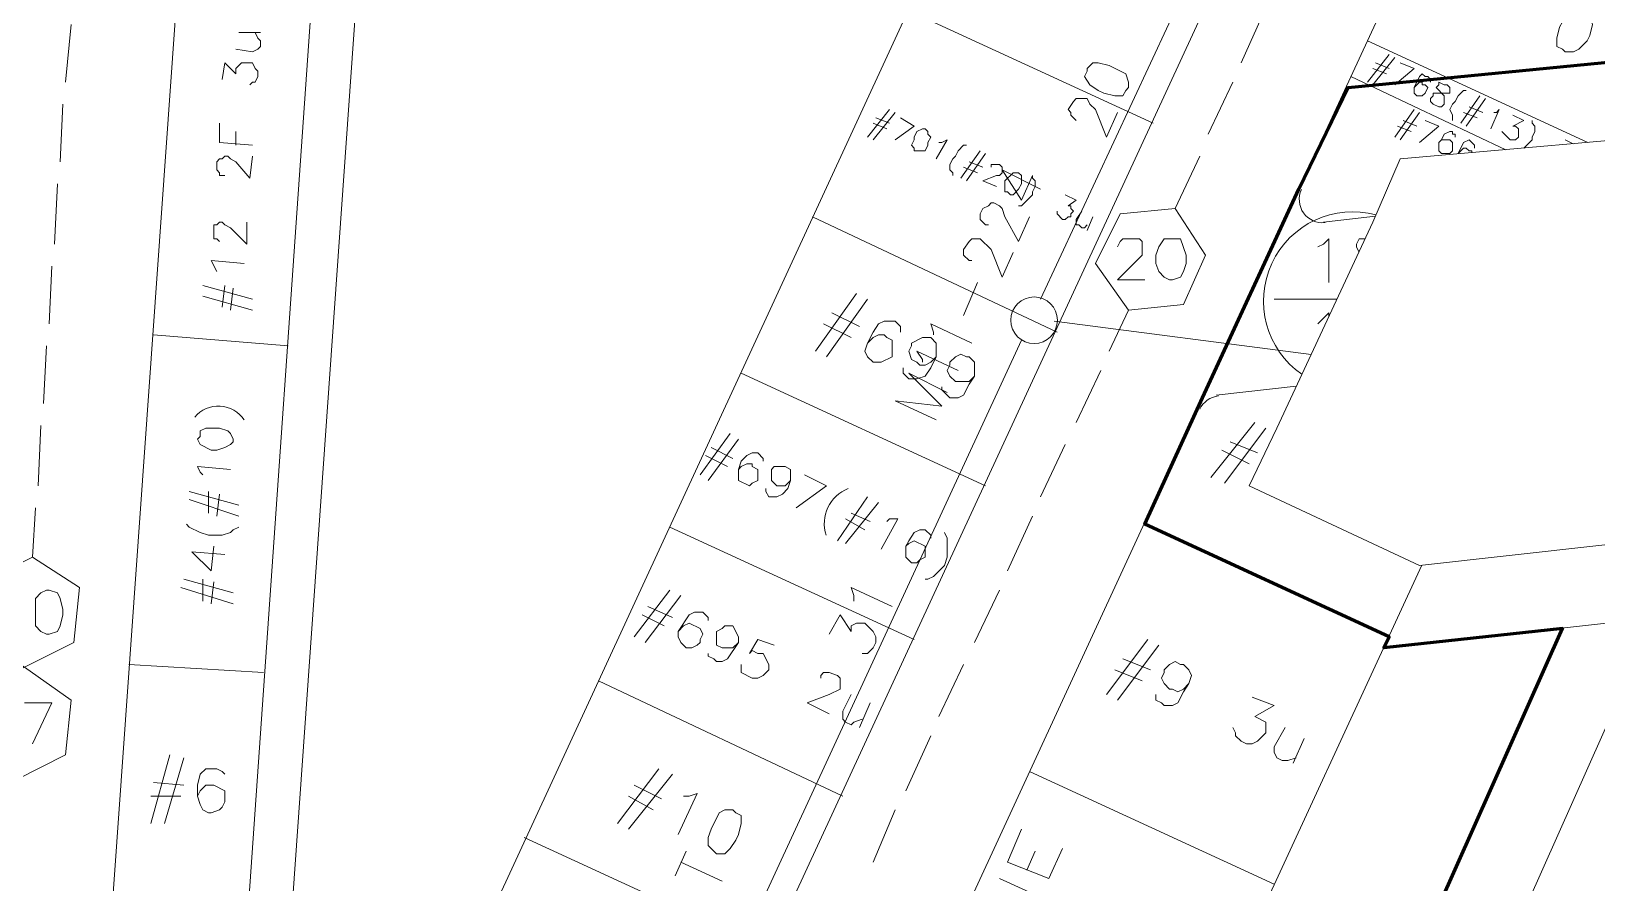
# Model space of a CAD drawing. Header units: millimetres. Extents: x 3.6 to 37.8, y 0.6 to 28.7.
# Drawn here: x 17.514 to 19.891, y 8.04 to 9.333 of the extents above; entities that cross this region are included whole.
import ezdxf

# ---------------------------------------------------------------- set-up
doc = ezdxf.new("R2010")
doc.units = ezdxf.units.MM
for name, color, linetype in [('PDF_0', 7, 'Continuous'), ('PDF_S45$BOUNDARY-NODE', 3, 'Continuous'), ('PDF_S45$NAME-ROAD', 7, 'Continuous'), ('PDF_S45$Passives-TapOffs', 7, 'Continuous'), ('PDF_S45$POLE', 7, 'Continuous'), ('PDF_S45$strand', 7, 'Continuous'), ('PDF_S45$Symbols-EndOfLine', 7, 'Continuous')]:
    doc.layers.add(name, color=color, linetype=linetype)
for name, color, linetype, true_color in [('PDF_S45$Cable-565', 23, 'Continuous', 0xdd8a6e), ('PDF_S45$LOTS', 254, 'Continuous', 0xdcdcdc), ('PDF_S45$ROAD', 8, 'Continuous', 0x808080), ('PDF_S45$SDU', 157, 'Continuous', 0x396472), ('PDF_S45$STREAM', 132, 'Continuous', 0x00dddd)]:
    doc.layers.add(name, color=color, linetype=linetype, true_color=true_color)

msp = doc.modelspace()

# ---------------------------------------------------------------- linework, layer by layer
at = {"layer": 'PDF_0', "lineweight": 9}
msp.add_lwpolyline([(26.1102, 20.8184), (22.987, 14.0424), (22.1863, 13.7755), (21.9612, 13.2876), (21.3357, 11.9241), (21.048, 11.6739), (21.0772, 11.3236), (21.244, 9.5348), (20.1723, 9.4139), (20.0639, 9.1804), (19.5927, 9.1387), (19.551, 9.0428), (19.4051, 8.73), (19.3634, 8.6424), (19.6219, 8.5215), (20.0347, 8.5674), (19.7637, 7.9586), (18.7921, 5.7694)], dxfattribs=at)
at = {"layer": 'PDF_S45$BOUNDARY-NODE', "lineweight": 60}
msp.add_lwpolyline([(19.2174, 7.0287), (19.6511, 8.0045), (19.8387, 8.4256), (19.5677, 8.3964), (19.576, 8.4131), (19.2049, 8.5841), (19.2925, 8.7759), (19.4384, 9.0928), (19.5135, 9.2471), (19.9805, 9.2929), (20.0889, 9.5223), (21.1147, 9.639), (21.0522, 10.3229)], dxfattribs=at)
at = {"layer": 'PDF_S45$Cable-565', "lineweight": 13}
for points in [[(19.3509, 9.2846), (19.3884, 9.368)], [(17.5662, 9.2554), (17.5745, 9.343)], [(19.3008, 9.1762), (19.3384, 9.2554)], [(17.5578, 9.1345), (17.562, 9.2221)], [(19.2508, 9.0636), (19.2883, 9.1428)], [(17.5495, 9.0094), (17.5537, 9.1011)], [(17.5412, 8.8885), (17.5453, 8.976)], [(19.1507, 8.8468), (19.1799, 8.9093)], [(17.5328, 8.7675), (17.537, 8.8551)], [(19.1007, 8.7384), (19.1382, 8.8176)], [(17.5245, 8.6424), (17.5286, 8.7342)], [(19.0465, 8.6258), (19.084, 8.705)], [(17.5161, 8.534), (17.5203, 8.6091)], [(18.9964, 8.5132), (19.034, 8.5966)], [(18.9464, 8.4048), (18.9839, 8.484)], [(18.8922, 8.2922), (18.9297, 8.3714)], [(18.8421, 8.1796), (18.8797, 8.263)], [(18.7921, 8.0712), (18.8255, 8.1504)]]:
    msp.add_lwpolyline(points, dxfattribs=at)
at = {"layer": 'PDF_S45$LOTS', "lineweight": 0}
for points in [[(17.9248, 7.3706), (19.8888, 11.6239)], [(18.8463, 9.3638), (19.2174, 9.1929)], [(19.5427, 9.318), (19.8772, 9.1638)], [(19.5177, 9.2638), (19.7527, 9.1528)], [(18.7004, 9.0511), (19.0715, 8.876)], [(17.9039, 8.8551), (17.6996, 8.8718)], [(18.592, 8.8134), (18.9631, 8.6424)], [(19.576, 8.4131), (19.2049, 8.5841)], [(18.4835, 8.5799), (18.8547, 8.4089)], [(17.7121, 4.4017), (17.8914, 4.7687), (19.6255, 8.5219)], [(19.5677, 8.3964), (19.9789, 8.4421)], [(17.8664, 8.3589), (17.6621, 8.3714)], [(18.3751, 8.3464), (18.7462, 8.1713)], [(19.4009, 8.0378), (19.0298, 8.2088)], [(18.2625, 8.1087), (18.6337, 7.9377)]]:
    msp.add_lwpolyline(points, dxfattribs=at)
at = {"layer": 'PDF_S45$NAME-ROAD', "lineweight": 9}
for points in [[(19.0798, 8.092), (19.059, 8.0462), (18.9964, 8.0712), (19.0173, 8.1212)], [(19.0381, 8.0879), (19.0256, 8.0587)], [(18.9839, 8.0462), (19.0298, 8.0253), (19.0381, 8.0086), (19.034, 7.9961), (19.034, 7.9878), (19.0256, 7.9794), (19.0173, 7.9753), (19.0048, 7.9753), (18.9631, 7.9961)]]:
    msp.add_lwpolyline(points, dxfattribs=at)
at = {"layer": 'PDF_S45$Passives-TapOffs', "lineweight": 9}
for points in [[(19.2633, 8.9177), (19.1799, 8.9093), (19.1299, 8.9802), (19.1674, 9.0553), (19.2508, 9.0636), (19.2967, 8.9927)], [(19.2341, 9.0177), (19.2591, 9.0177), (19.2675, 8.9927), (19.2675, 8.9802), (19.2633, 8.9677), (19.2591, 8.9594), (19.2466, 8.9552), (19.2424, 8.9552), (19.2341, 8.9594), (19.2258, 8.9677), (19.2216, 8.9802), (19.2216, 8.9927), (19.2258, 9.0052)], [(17.5787, 8.4048), (17.5036, 8.3672), (17.4327, 8.4131), (17.4411, 8.4965), (17.5161, 8.534), (17.587, 8.4882)], [(17.537, 8.484), (17.5412, 8.484), (17.5537, 8.4798), (17.5578, 8.4715), (17.562, 8.4548), (17.562, 8.4465), (17.5578, 8.4298), (17.5537, 8.4214), (17.5412, 8.4173), (17.537, 8.4173), (17.5286, 8.4214), (17.5203, 8.4298), (17.5203, 8.4715), (17.5286, 8.4798)], [(17.5662, 8.2338), (17.4911, 8.1963), (17.4202, 8.2463), (17.4286, 8.3297), (17.5036, 8.3672), (17.5745, 8.3172)]]:
    msp.add_lwpolyline(points, close=True, dxfattribs=at)
for points in [[(19.1632, 9.0052), (19.1674, 9.0136), (19.1716, 9.0177), (19.1966, 9.0177), (19.2007, 9.0136), (19.2007, 8.9927), (19.1632, 8.9552), (19.2049, 8.9552)], [(17.5036, 8.313), (17.5453, 8.313), (17.5161, 8.2505)]]:
    msp.add_lwpolyline(points, dxfattribs=at)
at = {"layer": 'PDF_S45$POLE', "lineweight": 0}
for points in [[(19.034, 9.1136), (19.0173, 9.0761), (18.9881, 9.122), (19.0465, 9.0928)], [(18.9672, 9.0386), (18.9631, 9.0386), (18.9547, 9.0469), (18.9547, 9.0553), (18.9589, 9.0636), (18.9672, 9.0678), (18.9714, 9.0719), (18.9756, 9.0719), (18.9839, 9.0678), (18.9881, 9.0636), (18.9923, 9.0511), (19.0131, 9.0136), (19.0298, 9.0511)], [(18.9422, 8.9844), (18.9381, 8.9844), (18.9297, 8.9927), (18.9297, 9.0011), (18.9381, 9.0136), (18.9422, 9.0177), (18.9547, 9.0177), (18.9714, 9.0011), (18.9881, 8.9594), (19.0048, 8.9969)], [(18.9506, 8.951), (18.9297, 8.901)], [(18.8838, 8.8718), (18.8838, 8.876), (18.8797, 8.8885), (18.9422, 8.8593)], [(18.8672, 8.8301), (18.8672, 8.8343), (18.8588, 8.8468), (18.9214, 8.8176)], [(18.888, 8.7425), (18.8255, 8.7717), (18.8964, 8.7634), (18.8463, 8.8134), (18.9047, 8.7842)], [(18.5086, 8.0879), (18.4919, 8.0503)], [(18.5628, 8.042), (18.5002, 8.0712)]]:
    msp.add_lwpolyline(points, dxfattribs=at)
msp.add_circle((19.0367, 8.8939), 0.0354, dxfattribs=at)
at = {"layer": 'PDF_S45$ROAD', "lineweight": 0}
for points in [[(20.6352, 11.6781), (19.4384, 9.0928)], [(17.6996, 5.9154), (20.3349, 11.6155)], [(17.8706, 11.2945), (17.4953, 6.0071)], [(19.476, 9.0428), (19.5549, 9.0517)], [(19.3133, 8.7801), (19.4347, 8.7936)]]:
    msp.add_lwpolyline(points, dxfattribs=at)
msp.add_lwpolyline([(17.3823, 4.5587, -0.407547), (17.366, 4.6061), (19.2841, 8.7592)], format="xyb", dxfattribs=at)
for centre, start, end in [((19.4746, 9.0774), 155.1873, 276.3501), ((19.3203, 8.7438), 96.3501, 155.1874)]:
    msp.add_arc(centre, 0.0354, start, end, dxfattribs=at)
at = {"layer": 'PDF_S45$SDU', "lineweight": 0}
for points in [[(19.8679, 9.3638), (19.8721, 9.3638), (19.8804, 9.3555), (19.8846, 9.343), (19.8804, 9.3263), (19.8763, 9.318), (19.8638, 9.3054), (19.8554, 9.3013), (19.8429, 9.3013), (19.8387, 9.3054), (19.8304, 9.3096), (19.8304, 9.3221), (19.8346, 9.3388), (19.8387, 9.3471), (19.8471, 9.3597), (19.8596, 9.368)], [(19.6594, 9.2512), (19.6636, 9.2512), (19.6678, 9.2471), (19.6678, 9.2387), (19.6428, 9.2387), (19.6428, 9.2346), (19.6386, 9.2304), (19.6386, 9.2262), (19.6428, 9.2221), (19.6511, 9.2179), (19.6553, 9.2179), (19.6594, 9.2221), (19.6594, 9.2346), (19.6469, 9.2471), (19.6511, 9.2512), (19.6511, 9.2554)], [(18.8713, 9.1845), (18.8755, 9.1804), (18.8755, 9.1762), (18.8797, 9.172), (18.8755, 9.1637), (18.8755, 9.1595), (18.8713, 9.1512), (18.8547, 9.1512), (18.8547, 9.1553), (18.8505, 9.1595), (18.8547, 9.1678), (18.8547, 9.172), (18.8588, 9.1804), (18.8672, 9.1845)], [(19.0048, 9.1178), (19.0131, 9.1178), (19.0173, 9.1136), (19.0173, 9.1011), (19.0131, 9.0928), (19.0048, 9.0844), (19.0006, 9.0844), (18.9964, 9.0886), (18.9923, 9.0886), (18.9923, 9.1053)], [(18.7921, 8.8676), (18.8004, 8.8718), (18.8088, 8.8718), (18.813, 8.8676), (18.8213, 8.8634), (18.8213, 8.8384), (18.8046, 8.8301), (18.7921, 8.8301), (18.7838, 8.8384), (18.7796, 8.8468), (18.7838, 8.8593)], [(18.8797, 8.8301), (18.8713, 8.8259), (18.863, 8.8259), (18.8588, 8.8301), (18.8505, 8.8343), (18.8463, 8.8468), (18.8505, 8.8551), (18.8505, 8.8593), (18.8672, 8.8676), (18.8797, 8.8676), (18.888, 8.8593), (18.888, 8.8384)], [(18.9381, 8.8009), (18.9172, 8.8009), (18.9089, 8.8092), (18.9047, 8.8176), (18.9089, 8.8259), (18.9089, 8.8301), (18.9172, 8.8384), (18.9255, 8.8426), (18.9339, 8.8384), (18.9381, 8.8384), (18.9464, 8.8301), (18.9464, 8.8092)], [(17.7663, 8.7133), (17.7705, 8.7175), (17.7705, 8.7258), (17.7788, 8.73), (17.7997, 8.73), (17.8122, 8.7258), (17.8164, 8.7217), (17.8205, 8.7133), (17.8205, 8.7092), (17.8164, 8.705), (17.808, 8.7008), (17.7955, 8.6967), (17.7872, 8.6967), (17.7705, 8.705)], [(18.592, 8.6716), (18.6003, 8.6758), (18.6086, 8.6758), (18.6086, 8.6716), (18.617, 8.6675), (18.617, 8.6508), (18.6086, 8.6466), (18.6045, 8.6424), (18.5878, 8.6508), (18.5878, 8.6675)], [(18.6587, 8.6424), (18.6462, 8.6424), (18.6378, 8.6508), (18.6378, 8.6675), (18.642, 8.6716), (18.6587, 8.6716), (18.667, 8.6675), (18.667, 8.6508)], [(18.8463, 8.5549), (18.8547, 8.559), (18.8713, 8.5507), (18.8713, 8.534), (18.863, 8.5299), (18.8588, 8.5257), (18.8505, 8.5257), (18.8421, 8.534), (18.8421, 8.5507)], [(18.5044, 8.4298), (18.5127, 8.434), (18.5294, 8.4256), (18.5336, 8.4173), (18.5294, 8.4089), (18.5294, 8.4048), (18.5252, 8.4006), (18.5169, 8.3964), (18.5086, 8.3964), (18.5002, 8.4048), (18.496, 8.4131), (18.496, 8.4214)], [(18.5794, 8.3964), (18.5628, 8.3964), (18.5544, 8.4006), (18.5544, 8.4214), (18.5628, 8.4256), (18.5669, 8.4298), (18.5794, 8.4298), (18.5878, 8.4131), (18.5878, 8.4048)], [(19.2633, 8.3339), (19.255, 8.3297), (19.2466, 8.3339), (19.2424, 8.3339), (19.2341, 8.3422), (19.2299, 8.3506), (19.2341, 8.3589), (19.2341, 8.3631), (19.2424, 8.3714), (19.2508, 8.3756), (19.2591, 8.3714), (19.2633, 8.3714), (19.2716, 8.3631), (19.2758, 8.3547), (19.2716, 8.3422)], [(17.7705, 8.1796), (17.7788, 8.1879), (17.7913, 8.1879), (17.808, 8.1796), (17.808, 8.1629), (17.8039, 8.1546), (17.7997, 8.1504), (17.7872, 8.1462), (17.783, 8.1462), (17.7747, 8.1504), (17.7705, 8.1587), (17.7663, 8.1713)], [(18.5794, 8.1504), (18.5836, 8.1462), (18.592, 8.1421), (18.592, 8.1296), (18.5878, 8.1129), (18.5836, 8.1045), (18.5753, 8.092), (18.5669, 8.0837), (18.5544, 8.0837), (18.5419, 8.0962), (18.5419, 8.1087), (18.5461, 8.1212), (18.5586, 8.1462), (18.5669, 8.1504)]]:
    msp.add_lwpolyline(points, close=True, dxfattribs=at)
for points in [[(17.8539, 9.3305), (17.8581, 9.3221), (17.8622, 9.318), (17.8622, 9.3096), (17.8581, 9.3054), (17.8497, 9.3013), (17.8247, 9.3054)], [(17.8622, 9.3305), (17.8289, 9.3305)], [(19.5427, 9.2554), (19.576, 9.2971)], [(17.8039, 9.2596), (17.808, 9.2846), (17.8247, 9.2679), (17.8247, 9.2763), (17.833, 9.2846), (17.8497, 9.2846), (17.8539, 9.2763), (17.8581, 9.2721), (17.8581, 9.2638), (17.8539, 9.2554), (17.8497, 9.2554), (17.8456, 9.2512)], [(19.551, 9.2512), (19.5844, 9.2929)], [(19.5719, 9.2679), (19.551, 9.2763)], [(19.576, 9.2763), (19.5552, 9.2846)], [(19.5927, 9.2846), (19.6136, 9.2763), (19.5844, 9.2512)], [(19.6136, 9.2471), (19.6219, 9.2554), (19.6261, 9.2554), (19.6261, 9.2512), (19.6302, 9.2512), (19.6344, 9.2471), (19.6302, 9.2387), (19.6261, 9.2346), (19.6177, 9.2346), (19.6136, 9.2387), (19.6136, 9.2471), (19.6219, 9.2638), (19.6261, 9.2679), (19.6302, 9.2638), (19.6344, 9.2638), (19.6386, 9.2596), (19.6386, 9.2554)], [(19.6719, 9.197), (19.6719, 9.2054), (19.6678, 9.2137), (19.6719, 9.2221), (19.6761, 9.2262), (19.6803, 9.2346), (19.6886, 9.2429), (19.6928, 9.2429)], [(19.6844, 9.1929), (19.7136, 9.2346)], [(19.6928, 9.1887), (19.722, 9.2304)], [(18.7838, 9.172), (18.8171, 9.2137)], [(18.7921, 9.1678), (18.8255, 9.2095)], [(18.8171, 9.1929), (18.7963, 9.2012)], [(18.8338, 9.2012), (18.8547, 9.1887), (18.8255, 9.1678)], [(19.5844, 9.172), (19.6136, 9.2137)], [(19.5927, 9.1678), (19.6219, 9.2095)], [(19.7095, 9.2012), (19.6886, 9.2095)], [(19.7178, 9.2095), (19.697, 9.2179)], [(19.7345, 9.2095), (19.7387, 9.2095), (19.7428, 9.2137), (19.7303, 9.1845)], [(19.7637, 9.2054), (19.7804, 9.197), (19.7637, 9.1887), (19.7678, 9.1887), (19.772, 9.1845), (19.772, 9.172), (19.7678, 9.1678), (19.7595, 9.1678), (19.747, 9.1804)], [(17.8497, 9.1595), (17.7997, 9.1637), (17.7997, 9.1929)], [(17.8247, 9.1804), (17.8247, 9.1595)], [(18.813, 9.1845), (18.7921, 9.1929)], [(19.6094, 9.1804), (19.5885, 9.1887)], [(19.6177, 9.1887), (19.5969, 9.197)], [(19.6302, 9.197), (19.6511, 9.1887), (19.6219, 9.1637)], [(19.6511, 9.1637), (19.6553, 9.1678), (19.6511, 9.1637), (19.6511, 9.1512), (19.6553, 9.147), (19.6678, 9.147), (19.6719, 9.1512), (19.6719, 9.1637), (19.6678, 9.1678), (19.6553, 9.1678), (19.6594, 9.1762), (19.6678, 9.1804), (19.6719, 9.1804), (19.6719, 9.1762), (19.6761, 9.1762), (19.6761, 9.172)], [(19.7929, 9.197), (19.7929, 9.1929), (19.797, 9.1887), (19.797, 9.1804), (19.7929, 9.172), (19.7929, 9.1678), (19.7803, 9.1553)], [(18.8922, 9.1637), (18.8964, 9.1637), (18.9047, 9.1678), (18.888, 9.1387)], [(18.913, 9.1136), (18.913, 9.1178), (18.9089, 9.122), (18.9089, 9.1303), (18.913, 9.1387), (18.9172, 9.1428), (18.9214, 9.1512), (18.9297, 9.1595), (18.9339, 9.1595)], [(18.9255, 9.1095), (18.9547, 9.1512)], [(19.6803, 9.1464), (19.6803, 9.147), (19.6886, 9.1637), (19.697, 9.1678), (19.7053, 9.1595), (19.7053, 9.1553)], [(19.6803, 9.147), (19.6886, 9.1553), (19.6928, 9.1553), (19.697, 9.1512), (19.7011, 9.1512), (19.7011, 9.1483)], [(19.8429, 9.1678), (19.8549, 9.1619)], [(17.808, 9.1136), (17.7997, 9.1136), (17.7997, 9.1178), (17.7955, 9.122), (17.7955, 9.1345), (17.7997, 9.1387), (17.8039, 9.1387), (17.808, 9.1428), (17.8122, 9.1428), (17.8164, 9.1387), (17.8247, 9.1345), (17.8456, 9.1095), (17.8497, 9.1428)], [(18.9339, 9.1053), (18.9631, 9.147)], [(18.9589, 9.1261), (18.9381, 9.1345)], [(18.9714, 9.1261), (18.9714, 9.1303), (18.9839, 9.1303), (18.9881, 9.1261), (18.9881, 9.1178), (18.9839, 9.1136), (18.9797, 9.1136), (18.9589, 9.1053), (18.9797, 9.097)], [(18.9506, 9.1178), (18.9297, 9.1261)], [(19.034, 9.1136), (19.034, 9.1095), (19.0381, 9.1053), (19.0381, 9.097), (19.034, 9.0886), (19.034, 9.0844), (19.0173, 9.0678), (19.0131, 9.0678)], [(19.084, 9.0844), (19.1007, 9.0761), (19.0882, 9.0678), (19.0923, 9.0678), (19.0923, 9.0636), (19.0965, 9.0594), (19.0923, 9.0553), (19.0923, 9.0511), (19.0882, 9.0511), (19.084, 9.0469), (19.0798, 9.0469), (19.0715, 9.0553), (19.0715, 9.0594)], [(19.1174, 9.0386), (19.1132, 9.0344), (19.109, 9.0344), (19.1048, 9.0386), (19.1007, 9.0386), (19.1007, 9.0469), (19.109, 9.0594)], [(17.8414, 9.0428), (17.8414, 9.0094), (17.8164, 9.0344), (17.808, 9.0386), (17.8039, 9.0428), (17.7997, 9.0428), (17.7955, 9.0386), (17.7913, 9.0386), (17.7913, 9.0177), (17.7955, 9.0177), (17.7997, 9.0136)], [(19.1174, 9.0302), (19.1257, 9.0511)], [(17.7955, 8.9677), (17.7872, 8.9844), (17.8372, 8.9802)], [(17.8497, 8.926), (17.7747, 8.9468)], [(17.808, 8.9468), (17.8039, 8.9135)], [(17.8205, 8.9427), (17.8164, 8.9093)], [(17.8497, 8.9093), (17.7747, 8.9302)], [(18.7045, 8.8468), (18.7671, 8.9343)], [(18.7212, 8.8384), (18.7838, 8.926)], [(18.7713, 8.8843), (18.7296, 8.9051)], [(18.7838, 8.8593), (18.7921, 8.876), (18.8004, 8.8885), (18.8088, 8.8926), (18.8255, 8.8926), (18.8338, 8.8843), (18.8338, 8.876)], [(18.7587, 8.8676), (18.717, 8.8885)], [(18.888, 8.8384), (18.8797, 8.8217), (18.8713, 8.8092), (18.8588, 8.8051), (18.8463, 8.8051), (18.838, 8.8134), (18.838, 8.8217)], [(18.9464, 8.8092), (18.9381, 8.7967), (18.9297, 8.7801), (18.9214, 8.7759), (18.9089, 8.7759), (18.8964, 8.7884), (18.8964, 8.7926)], [(19.305, 8.655), (19.3717, 8.7384)], [(19.3258, 8.6466), (19.3884, 8.73)], [(18.5294, 8.6591), (18.5753, 8.7217)], [(18.5419, 8.6508), (18.5878, 8.7133)], [(18.5794, 8.6841), (18.5461, 8.7008)], [(19.3759, 8.6925), (19.3342, 8.7092)], [(18.5711, 8.6716), (18.5377, 8.6883)], [(18.5878, 8.6675), (18.592, 8.68), (18.6003, 8.6883), (18.6086, 8.6925), (18.617, 8.6925), (18.6253, 8.6841), (18.6253, 8.68)], [(19.3634, 8.6758), (19.3217, 8.6967)], [(17.7747, 8.6591), (17.7705, 8.6633), (17.7663, 8.6716), (17.8164, 8.6675)], [(18.6879, 8.6591), (18.7212, 8.6424), (18.6754, 8.6091)], [(17.8289, 8.6133), (17.7538, 8.6341)], [(17.783, 8.6341), (17.783, 8.6007)], [(17.7997, 8.6299), (17.7955, 8.5966)], [(18.667, 8.6508), (18.6628, 8.6383), (18.6545, 8.6299), (18.6462, 8.6258), (18.6337, 8.6258), (18.6295, 8.6341), (18.6295, 8.6383)], [(17.8289, 8.5966), (17.7538, 8.6216)], [(18.7379, 8.559), (18.7838, 8.6258)], [(18.7504, 8.5549), (18.8004, 8.6174)], [(17.8289, 8.5799), (17.8205, 8.5757), (17.8164, 8.5716), (17.8039, 8.5674), (17.783, 8.5674), (17.7705, 8.5716), (17.7538, 8.5799), (17.7496, 8.5841)], [(18.7796, 8.5757), (18.7504, 8.5924)], [(18.7879, 8.5882), (18.7587, 8.6007)], [(18.813, 8.5882), (18.8171, 8.5924), (18.8296, 8.5924), (18.8046, 8.5465)], [(18.8421, 8.5507), (18.8463, 8.559), (18.8547, 8.5716), (18.863, 8.5757), (18.8713, 8.5757), (18.8797, 8.5674), (18.8797, 8.5632)], [(18.9005, 8.5716), (18.9047, 8.5632), (18.9047, 8.534), (18.9005, 8.5215), (18.8838, 8.5048), (18.8755, 8.5007), (18.8713, 8.5007)], [(17.7913, 8.5507), (17.7872, 8.5132), (17.758, 8.5424), (17.808, 8.5382)], [(17.8205, 8.4631), (17.7413, 8.4882)], [(17.8205, 8.4798), (17.7455, 8.5007)], [(17.7747, 8.5007), (17.7747, 8.4673)], [(17.7913, 8.4965), (17.7872, 8.4631)], [(18.4293, 8.4131), (18.4835, 8.484)], [(18.446, 8.4048), (18.5002, 8.4757)], [(18.4752, 8.4298), (18.4418, 8.4465)], [(18.4877, 8.4423), (18.4502, 8.459)], [(18.496, 8.4214), (18.5127, 8.4465), (18.5211, 8.4506), (18.5336, 8.4506), (18.5419, 8.4423), (18.5419, 8.4381)], [(18.5878, 8.4048), (18.5711, 8.3797), (18.5628, 8.3756), (18.5544, 8.3756), (18.5503, 8.3797), (18.5419, 8.3839), (18.5419, 8.3881)], [(18.592, 8.3714), (18.592, 8.3589), (18.6086, 8.3506), (18.617, 8.3506), (18.6253, 8.3547), (18.6337, 8.3631), (18.6337, 8.3714), (18.6253, 8.3881), (18.617, 8.3881), (18.6086, 8.3923), (18.6045, 8.3881), (18.617, 8.4089), (18.642, 8.4006)], [(19.1465, 8.3255), (19.2091, 8.4089)], [(19.1632, 8.3172), (19.2258, 8.4006)], [(19.2133, 8.3631), (19.1716, 8.3797)], [(18.7129, 8.3506), (18.7129, 8.3547), (18.717, 8.3589), (18.7254, 8.3589), (18.7379, 8.3547), (18.7421, 8.3506), (18.7421, 8.3339), (18.7254, 8.3255), (18.692, 8.313), (18.7254, 8.2964)], [(19.2007, 8.3464), (19.1591, 8.3631)], [(18.7754, 8.288), (18.7629, 8.2838), (18.7587, 8.2797), (18.7504, 8.2838), (18.7462, 8.288), (18.7462, 8.3005), (18.7587, 8.3255)], [(19.2716, 8.3422), (19.2633, 8.3297), (19.255, 8.313), (19.2466, 8.3089), (19.2341, 8.3089), (19.2299, 8.313), (19.2216, 8.3172), (19.2216, 8.3255)], [(19.3675, 8.3214), (19.4009, 8.3089), (19.3717, 8.2922), (19.3884, 8.2838), (19.3884, 8.2672), (19.3759, 8.2547), (19.3675, 8.2505), (19.3592, 8.2505), (19.3509, 8.2547), (19.3425, 8.263), (19.3425, 8.2672), (19.3384, 8.2755)], [(18.7713, 8.2755), (18.7879, 8.313)], [(19.4343, 8.2296), (19.4218, 8.2255), (19.4134, 8.2255), (19.4051, 8.2296), (19.4009, 8.238), (19.4009, 8.2463), (19.4176, 8.2755)], [(19.4301, 8.2213), (19.4468, 8.2588)], [(17.6954, 8.1296), (17.7246, 8.2338)], [(17.7163, 8.1296), (17.7455, 8.2296)], [(17.7663, 8.1713), (17.7663, 8.1879), (17.7705, 8.2046), (17.7788, 8.213), (17.7955, 8.213), (17.8039, 8.2088), (17.808, 8.2046)], [(18.4043, 8.1296), (18.4669, 8.213)], [(18.421, 8.1212), (18.4877, 8.2046)], [(17.7455, 8.1879), (17.6996, 8.1921)], [(18.471, 8.1671), (18.4293, 8.1879)], [(17.7413, 8.1713), (17.6954, 8.1713)], [(18.4585, 8.1504), (18.421, 8.1713)], [(18.5044, 8.1713), (18.5127, 8.1713), (18.5252, 8.1754), (18.496, 8.1129)]]:
    msp.add_lwpolyline(points, dxfattribs=at)
for centre, radius, start, end in [((17.7981, 8.7165), 0.047, 33.6901, 139.9503), ((18.7743, 8.5857), 0.0562, 110.5946, 199.0032)]:
    msp.add_arc(centre, radius, start, end, dxfattribs=at)
at = {"layer": 'PDF_S45$strand', "color": 254, "lineweight": 0, "true_color": 0xdcdcdc}
for points in [[(19.2967, 9.4639), (19.0465, 8.926)], [(19.4573, 8.842), (19.0673, 8.8926)], [(19.0173, 8.8634), (18.6128, 7.9878)]]:
    msp.add_lwpolyline(points, dxfattribs=at)
at = {"layer": 'PDF_S45$strand', "lineweight": 0}
msp.add_lwpolyline([(19.1174, 9.2721), (19.1174, 9.2763), (19.1257, 9.2846), (19.134, 9.2846), (19.1507, 9.2804), (19.1757, 9.2679), (19.1799, 9.2554), (19.1799, 9.2471), (19.1757, 9.2429), (19.1716, 9.2346), (19.1591, 9.2346), (19.1424, 9.2387), (19.134, 9.2429), (19.1215, 9.2512), (19.1132, 9.2638)], close=True, dxfattribs=at)
for points in [[(19.1007, 9.197), (19.0923, 9.2054), (19.0923, 9.2095), (19.0882, 9.2137), (19.0965, 9.2262), (19.1007, 9.2304), (19.1174, 9.2304), (19.1215, 9.2221), (19.1299, 9.2137), (19.1465, 9.172), (19.1632, 9.2095)], [(18.7629, 8.4673), (18.7629, 8.4757), (18.7587, 8.4882), (18.8213, 8.459)], [(18.7254, 8.4173), (18.7421, 8.4465), (18.7587, 8.4214), (18.7587, 8.4298), (18.7671, 8.434), (18.7796, 8.434), (18.7921, 8.4214), (18.7963, 8.4131), (18.7963, 8.4048), (18.7921, 8.3964), (18.7838, 8.3881), (18.7754, 8.3881)]]:
    msp.add_lwpolyline(points, dxfattribs=at)
at = {"layer": 'PDF_S45$STREAM', "lineweight": 0}
for points in [[(18.2625, 7.133), (17.929, 7.2873), (17.8956, 7.796), (18.0332, 9.7433), (18.3209, 10.5064), (18.7296, 11.4946)], [(18.2333, 7.0704), (17.8622, 7.2414), (17.8289, 7.796), (17.9665, 9.76), (18.2542, 10.5314), (18.6503, 11.4779)]]:
    msp.add_lwpolyline(points, dxfattribs=at)
at = {"layer": 'PDF_S45$Symbols-EndOfLine', "lineweight": 9}
for points in [[(19.4676, 9.0052), (19.476, 9.0094), (19.4843, 9.0177), (19.4843, 8.951)], [(19.5299, 8.9975), (19.526, 9.0052), (19.526, 9.0094), (19.5302, 9.0177), (19.5393, 9.0177)], [(19.4676, 8.8885), (19.4843, 8.9051), (19.4843, 8.8998)]]:
    msp.add_lwpolyline(points, dxfattribs=at)
at = {"layer": 'PDF_S45$Symbols-EndOfLine', "color": 15, "lineweight": 0, "true_color": 0x954a4a}
msp.add_lwpolyline([(19.4965, 8.926), (19.4009, 8.926)], dxfattribs=at)
msp.add_arc((19.5205, 8.9231), 0.1355, 74.8549, 235.2497, dxfattribs=at)

doc.saveas('drawing.dxf')
